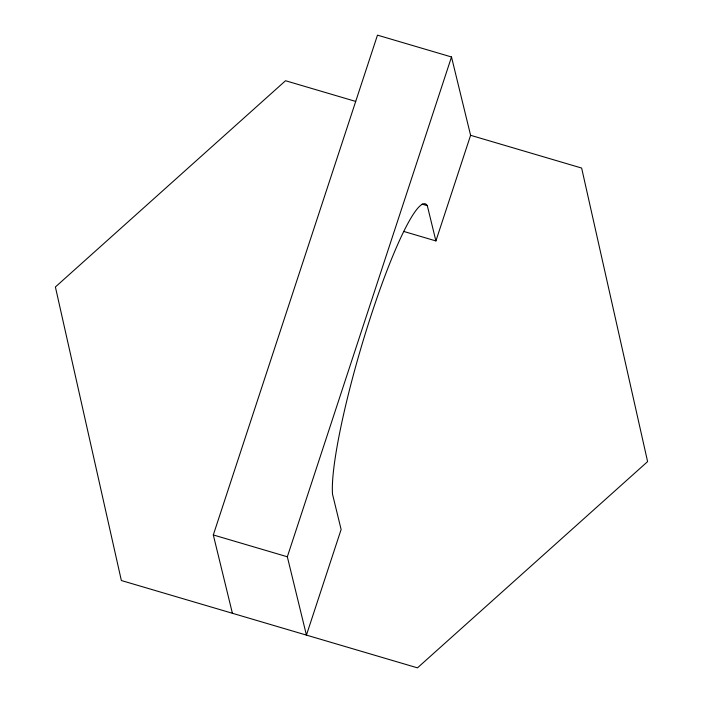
<?xml version="1.0" encoding="UTF-8"?>
<svg xmlns="http://www.w3.org/2000/svg" width="703" height="703" viewBox="0 0 703 703"><rect width="100%" height="100%" fill="white"/><g stroke="black" fill="none" stroke-linecap="round" stroke-linejoin="round"><path stroke-width="1.05" d="M232.403 613.28L213.308 534.948L377.476 35.15L451.502 56.978L470.597 135.301L435.904 240.927L403.584 231.392M422.099 204.142L427.31 205.68A156.611 20.879 -73.6 0 0 371.325 314.716A156.611 20.879 -73.6 0 0 332.528 494.235L341.122 529.482L306.429 635.108L287.334 556.776L451.502 56.978M355.718 101.425L285.532 80.731L55.396 286.973L121.364 580.529L417.468 667.85L647.604 461.607L581.636 168.052L470.597 135.301M213.308 534.948L287.334 556.776M427.31 205.68L435.904 240.927"/></g></svg>
